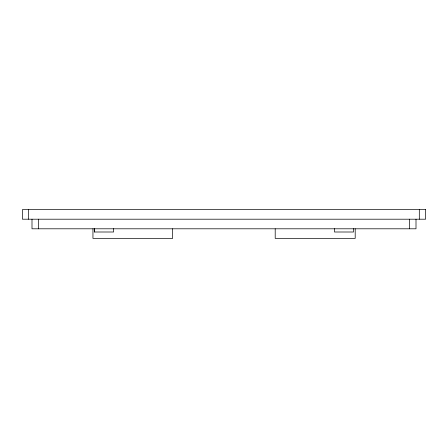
<?xml version="1.0" encoding="UTF-8"?>
<svg xmlns="http://www.w3.org/2000/svg" width="448" height="448" viewBox="0 0 448 448"><rect width="100%" height="100%" fill="white"/><g stroke="black" fill="none" stroke-linecap="round" stroke-linejoin="round"><path stroke-width="0.67" d="M419.311 209.602L419.311 219.201M416.002 219.201L416.002 228.799L31.998 228.799L31.998 219.201M409.601 219.201L409.601 228.799M355.197 228.799L355.197 238.398L275.201 238.398L275.201 228.799M353.517 228.631L353.517 232.008L334.482 232.002L334.482 228.631M172.654 228.799L172.654 238.398L92.949 238.398L92.949 228.799M113.602 228.631L113.602 232.002L94.399 232.002L94.399 228.631M94.483 228.631L94.483 232.002M38.399 219.201L38.399 228.799M28.666 209.602L28.666 219.201M425.6 209.602L22.4 209.602L22.4 219.201L425.6 219.201L425.6 209.602"/></g></svg>
